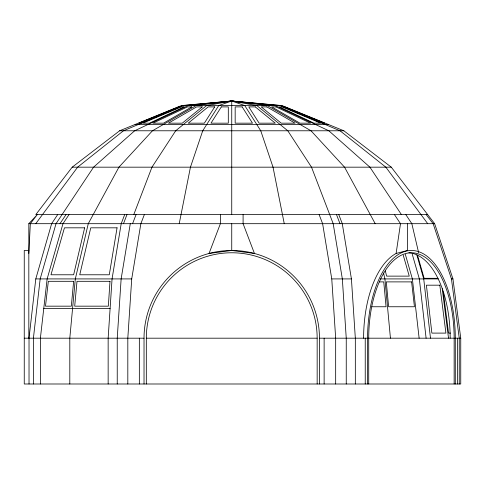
<?xml version="1.0" encoding="UTF-8"?>
<svg xmlns="http://www.w3.org/2000/svg" width="485" height="485" viewBox="0 0 485 485"><rect width="100%" height="100%" fill="white"/><g stroke="black" fill="none" stroke-linecap="round" stroke-linejoin="round"><path stroke-width="0.73" d="M28.827 253.467L30.325 223.688L37.297 214.6L28.827 223.688L28.827 338.19M144.348 214.6L140.862 223.688L131.714 278.917L127.816 338.19L127.816 383.993M57.673 214.6L51.634 223.688L35.787 278.917L29.027 338.19L29.027 383.993M363.611 338.19A87.712 43.856 90 0 1 396.112 253.467L400.495 223.688L394.457 214.6M130.283 223.688L121.135 278.917L117.237 338.19L117.237 383.993M179.22 223.688L190.447 167.173L202.724 130.78L218.711 105.584L231.739 101.007L282.07 105.584L343.853 130.78L391.286 167.173L434.651 223.688L452.948 278.917L460.75 338.19L460.75 383.993L24.25 383.993L24.25 250.478L28.827 250.478M124.687 214.6L121.201 223.688L112.053 278.917L108.149 338.19L108.149 383.993M123.493 223.688L126.973 214.6M133.769 214.6L151.969 167.173L175.679 130.78L206.574 105.584L231.739 101.007L280.354 105.584L340.033 130.78L385.848 167.173L427.734 223.688M132.575 223.688L136.061 214.6M59.982 223.688L66.021 214.6M69.022 214.6L62.983 223.688L47.136 278.917L40.382 338.19L40.382 383.993M35.744 223.688L77.63 167.173L123.445 130.78L183.124 105.584L231.739 101.007L275.328 105.584L328.836 130.78L369.909 167.173L401.428 214.6M375.22 223.688L344.556 167.173L311.018 130.78L267.332 105.584L231.739 101.007L181.408 105.584L119.625 130.78L72.192 167.173L35.799 214.6L427.679 214.6M396.112 253.467L407.467 250.478L407.467 223.688M229.563 101.565L231.739 101.007L256.904 105.584L287.799 130.78L311.509 167.173L333.195 223.688L342.343 278.917L346.248 338.19L346.248 383.993M228.787 101.626L231.739 101.007L234.685 101.559M228.793 101.559L231.739 101.007L234.698 101.626M243.094 214.6L243.094 223.688L254.443 253.467L231.739 250.478L209.041 253.467L220.384 223.688L220.384 214.6M181.408 105.584L282.07 105.584M135.072 124.481L328.406 124.481M119.625 130.78L343.853 130.78M72.192 167.173L391.286 167.173M28.827 223.688L434.651 223.688M438.016 278.305L424.132 278.305L417.5 255.177M35.787 278.917L131.714 278.917M319.13 214.6L322.616 223.688L331.764 278.917L351.425 278.917L355.329 338.19L355.329 383.993M380.446 278.917L437.985 278.917M426.182 214.6L433.153 223.688L451.45 278.917L452.948 278.917M379.258 281.888L383.75 281.888L386.066 306.756L371.856 306.756M43.759 308.557L110.101 308.557M450.595 333.098L448.546 333.098L443.308 291.915M24.25 338.19L144.027 338.19A87.712 87.712 0 0 1 231.739 250.478L231.739 223.688M146.318 383.993L146.318 338.19L317.16 338.19L317.16 383.993M231.739 250.478A87.712 87.712 0 0 1 319.451 338.19L367.575 338.19A87.712 43.856 -90 0 1 411.432 250.478A87.712 43.856 -90 0 1 455.288 338.19L455.288 383.993M368 338.19L454.142 338.19L454.142 383.993M454.924 338.19L460.75 338.19M233.915 101.565L231.739 101.007L188.15 105.584L134.642 130.78L93.569 167.173L56.017 223.688L40.17 278.917L33.41 338.19L33.41 383.993M233.139 101.517L231.739 101.007L196.152 105.584L152.46 130.78L118.922 167.173L88.264 223.688L75.32 278.917L69.804 338.19L69.804 383.993M405.812 214.6L411.844 223.688L418.646 252.74M338.791 214.6L342.277 223.688L351.425 278.917M336.505 214.6L339.991 223.688M416.845 254.934L423.726 278.917L430.486 338.19M412.256 254.207L419.343 278.917L426.103 338.19M405.284 254.207L412.371 278.917L419.131 338.19M403.241 255.177L409.249 276.129L386.587 276.129L385.387 270.994M383.538 273.025L384.92 278.917L390.437 338.19M284.258 223.688L273.031 167.173L260.754 130.78L244.767 105.584L231.739 101.007L231.739 214.6M451.45 278.917L459.253 338.19L459.253 383.993M442.223 288.672L448.522 338.19M331.764 278.917L335.668 338.19L335.668 383.993M457.628 338.19L457.628 383.993M368.721 383.993L368.721 338.19A85.421 42.71 90 0 1 411.432 252.77A85.421 42.71 90 0 1 454.142 338.19M367.575 338.19L367.575 383.993M365.235 338.19L365.235 383.993M324.132 338.19L324.132 383.993M319.451 338.19L319.451 383.993M144.027 338.19L144.027 383.993M139.347 338.19L139.347 383.993M146.318 338.19A85.421 85.421 0 0 1 231.739 252.77A85.421 85.421 0 0 1 317.16 338.19M408.849 252.818A85.421 42.71 -90 0 1 450.177 338.19M109.986 281.306L108.349 306.168L74.696 306.168L77.006 281.306L109.986 281.306M73.635 281.306L71.319 306.168L45.493 306.168L48.33 281.306L73.635 281.306M117.061 227.823L109.283 274.783L79.746 274.783L90.75 227.823L117.061 227.823M84.639 227.823L73.641 274.783L50.973 274.783L64.45 227.823L84.639 227.823M214.685 106.894L204.355 123.172L188.204 123.172L208.168 106.894L214.685 106.894M221.312 106.894L210.981 123.172L228.308 123.172L228.308 106.894L221.312 106.894M202.227 106.894L182.263 123.172L168.398 123.172L196.631 106.894L202.227 106.894M191.775 106.894L163.542 123.172L152.902 123.172L187.483 106.894L191.775 106.894M184.051 106.894L149.471 123.172L142.784 123.172L181.354 106.894L184.051 106.894M179.577 106.894L141.008 123.172L138.728 123.172L178.656 106.894L179.577 106.894M242.167 106.894L235.17 106.894L235.17 123.172L252.497 123.172L242.167 106.894M255.31 106.894L248.793 106.894L259.129 123.172L275.274 123.172L255.31 106.894M266.853 106.894L261.251 106.894L281.215 123.172L295.086 123.172L266.853 106.894M275.995 106.894L271.703 106.894L299.936 123.172L310.576 123.172L275.995 106.894M282.125 106.894L279.427 106.894L314.007 123.172L320.694 123.172L282.125 106.894M284.822 106.894L283.901 106.894L322.47 123.172L324.75 123.172L284.822 106.894M411.607 281.888L386.303 281.888L388.612 306.756L414.439 306.756L411.607 281.888M439.816 285.18L426.406 285.18L431.868 333.098L445.909 333.098L439.816 285.18"/></g></svg>
